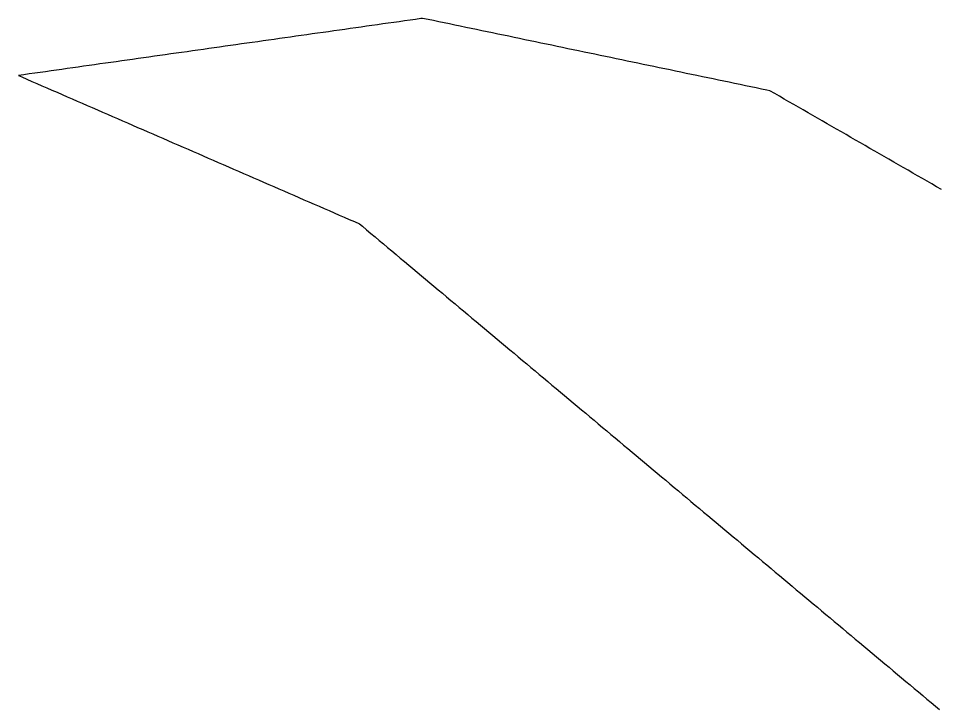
# Model space of a CAD drawing. Header units: millimetres. Extents: x 230 to 3347, y 514 to 5196.
# Drawn here: x 1355.7 to 1522.8, y 4855 to 4980.8 of the extents above; entities that cross this region are included whole.
import ezdxf

# ---------------------------------------------------------------- set-up
doc = ezdxf.new("R2010")
doc.units = ezdxf.units.MM
doc.layers.add('ALL_ISLANDS', color=7, linetype='Continuous')
doc.layers.add('OUTLINE_ISLAND_01', color=7, linetype='Continuous')

msp = doc.modelspace()

# ---------------------------------------------------------------- linework, layer by layer
at = {"layer": 'ALL_ISLANDS'}
msp.add_lwpolyline([(1523.6539, 4949.6714), (1522.7869, 4950.1698), (1521.92, 4950.6682), (1521.0531, 4951.1667), (1520.1862, 4951.6651), (1519.3192, 4952.1636), (1518.4523, 4952.662), (1517.5854, 4953.1604), (1516.7185, 4953.6589), (1515.8515, 4954.1573), (1514.9846, 4954.6557), (1514.1177, 4955.1542), (1513.2508, 4955.6526), (1512.3838, 4956.151), (1511.5169, 4956.6495), (1510.65, 4957.1479), (1509.7831, 4957.6463), (1508.9161, 4958.1448), (1508.0492, 4958.6432), (1507.1823, 4959.1417), (1506.3153, 4959.6401), (1505.4484, 4960.1385), (1504.5815, 4960.637), (1503.7146, 4961.1354), (1502.8476, 4961.6338), (1501.9807, 4962.1323), (1501.1138, 4962.6307), (1500.2469, 4963.1291), (1499.3799, 4963.6276), (1498.513, 4964.126), (1497.6461, 4964.6245), (1496.7792, 4965.1229), (1495.9122, 4965.6213), (1495.0453, 4966.1198), (1494.1784, 4966.6182), (1493.3114, 4967.1166), (1492.4445, 4967.6151), (1491.8959, 4967.7295), (1490.917, 4967.9336), (1489.938, 4968.1378), (1488.9591, 4968.342), (1487.9801, 4968.5461), (1487.0012, 4968.7503), (1486.0223, 4968.9544), (1485.0433, 4969.1586), (1484.0644, 4969.3627), (1483.0855, 4969.5669), (1482.1065, 4969.771), (1481.1276, 4969.9752), (1480.1486, 4970.1794), (1479.1697, 4970.3835), (1478.1908, 4970.5877), (1477.2118, 4970.7918), (1476.2329, 4970.996), (1475.2539, 4971.2001), (1474.275, 4971.4043), (1473.2961, 4971.6084), (1472.3171, 4971.8126), (1471.3382, 4972.0168), (1470.3593, 4972.2209), (1469.3803, 4972.4251), (1468.4014, 4972.6292), (1467.4224, 4972.8334), (1466.4435, 4973.0375), (1465.4646, 4973.2417), (1464.4856, 4973.4458), (1463.5067, 4973.65), (1462.5277, 4973.8542), (1461.5488, 4974.0583), (1460.5699, 4974.2625), (1459.5909, 4974.4666), (1458.612, 4974.6708), (1457.6331, 4974.8749), (1456.6541, 4975.0791), (1455.6752, 4975.2832), (1454.6962, 4975.4874), (1453.7173, 4975.6916), (1452.7384, 4975.8957), (1451.7594, 4976.0999), (1450.7805, 4976.304), (1449.8015, 4976.5082), (1448.8226, 4976.7123), (1447.8437, 4976.9165), (1446.8647, 4977.1206), (1445.8858, 4977.3248), (1444.9069, 4977.529), (1443.9279, 4977.7331), (1442.949, 4977.9373), (1441.97, 4978.1414), (1440.9911, 4978.3456), (1440.0122, 4978.5497), (1439.0332, 4978.7539), (1438.0543, 4978.958), (1437.0753, 4979.1622), (1436.0964, 4979.3664), (1435.1175, 4979.5705), (1434.1385, 4979.7747), (1433.1596, 4979.9788), (1432.1807, 4980.183), (1431.2017, 4980.3871), (1430.2228, 4980.5913), (1429.2438, 4980.7954), (1428.9338, 4980.7516), (1427.9436, 4980.6117), (1426.9534, 4980.4719), (1425.9633, 4980.332), (1424.9731, 4980.1921), (1423.9829, 4980.0522), (1422.9928, 4979.9123), (1422.0026, 4979.7724), (1421.0124, 4979.6325), (1420.0223, 4979.4926), (1419.0321, 4979.3527), (1418.0419, 4979.2128), (1417.0518, 4979.0729), (1416.0616, 4978.933), (1415.0714, 4978.7931), (1414.0813, 4978.6532), (1413.0911, 4978.5133), (1412.1009, 4978.3734), (1411.1108, 4978.2336), (1410.1206, 4978.0937), (1409.1304, 4977.9538), (1408.1403, 4977.8139), (1407.1501, 4977.674), (1406.1599, 4977.5341), (1405.1698, 4977.3942), (1404.1796, 4977.2543), (1403.1894, 4977.1144), (1402.1993, 4976.9745), (1401.2091, 4976.8346), (1400.2189, 4976.6947), (1399.2288, 4976.5548), (1398.2386, 4976.4149), (1397.2484, 4976.275), (1396.2583, 4976.1351), (1395.2681, 4975.9953), (1394.2779, 4975.8554), (1393.2878, 4975.7155), (1392.2976, 4975.5756), (1391.3074, 4975.4357), (1390.3173, 4975.2958), (1389.3271, 4975.1559), (1388.3369, 4975.016), (1387.3468, 4974.8761), (1386.3566, 4974.7362), (1385.3664, 4974.5963), (1384.3763, 4974.4564), (1383.3861, 4974.3165), (1382.3959, 4974.1766), (1381.4058, 4974.0367), (1380.4156, 4973.8968), (1379.4254, 4973.757), (1378.4353, 4973.6171), (1377.4451, 4973.4772), (1376.4549, 4973.3373), (1375.4648, 4973.1974), (1374.4746, 4973.0575), (1373.4844, 4972.9176), (1372.4943, 4972.7777), (1371.5041, 4972.6378), (1370.5139, 4972.4979), (1369.5238, 4972.358), (1368.5336, 4972.2181), (1367.5434, 4972.0782), (1366.5533, 4971.9383), (1365.5631, 4971.7984), (1364.5729, 4971.6585), (1363.5828, 4971.5187), (1362.5926, 4971.3788), (1361.6024, 4971.2389), (1360.6123, 4971.099), (1359.6221, 4970.9591), (1358.6319, 4970.8192), (1357.6418, 4970.6793), (1356.6516, 4970.5394), (1355.6614, 4970.3995), (1356.2783, 4970.1314), (1357.1954, 4969.7328), (1358.1125, 4969.3342), (1359.0296, 4968.9356), (1359.9468, 4968.537), (1360.8639, 4968.1384), (1361.781, 4967.7398), (1362.6981, 4967.3412), (1363.6153, 4966.9426), (1364.5324, 4966.544), (1365.4495, 4966.1454), (1366.3666, 4965.7468), (1367.2838, 4965.3482), (1368.2009, 4964.9496), (1369.118, 4964.551), (1370.0351, 4964.1524), (1370.9523, 4963.7538), (1371.8694, 4963.3552), (1372.7865, 4962.9566), (1373.7036, 4962.558), (1374.6208, 4962.1594), (1375.5379, 4961.7608), (1376.455, 4961.3622), (1377.3721, 4960.9636), (1378.2893, 4960.565), (1379.2064, 4960.1664), (1380.1235, 4959.7678), (1381.0406, 4959.3692), (1381.9577, 4958.9706), (1382.8749, 4958.572), (1383.792, 4958.1734), (1384.7091, 4957.7748), (1385.6262, 4957.3762), (1386.5434, 4956.9776), (1387.4605, 4956.579), (1388.3776, 4956.1804), (1389.2947, 4955.7818), (1390.2119, 4955.3832), (1391.129, 4954.9846), (1392.0461, 4954.586), (1392.9632, 4954.1874), (1393.8804, 4953.7888), (1394.7975, 4953.3902), (1395.7146, 4952.9916), (1396.6317, 4952.593), (1397.5489, 4952.1944), (1398.466, 4951.7958), (1399.3831, 4951.3972), (1400.3002, 4950.9986), (1401.2174, 4950.6), (1402.1345, 4950.2014), (1403.0516, 4949.8028), (1403.9687, 4949.4042), (1404.8859, 4949.0056), (1405.803, 4948.607), (1406.7201, 4948.2084), (1407.6372, 4947.8098), (1408.5544, 4947.4112), (1409.4715, 4947.0126), (1410.3886, 4946.614), (1411.3057, 4946.2154), (1412.2229, 4945.8168), (1413.14, 4945.4182), (1414.0571, 4945.0196), (1414.9742, 4944.621), (1415.8914, 4944.2224), (1416.8085, 4943.8238), (1417.7256, 4943.4252), (1418.2719, 4942.9679), (1419.0387, 4942.326), (1419.8055, 4941.6841), (1420.5723, 4941.0422), (1421.3391, 4940.4003), (1422.1059, 4939.7585), (1422.8727, 4939.1166), (1423.6395, 4938.4747), (1424.4063, 4937.8328), (1425.1731, 4937.1909), (1425.9399, 4936.5491), (1426.7067, 4935.9072), (1427.4735, 4935.2653), (1428.2403, 4934.6234), (1429.0071, 4933.9815), (1429.7739, 4933.3396), (1430.5407, 4932.6978), (1431.3075, 4932.0559), (1432.0743, 4931.414), (1432.8412, 4930.7721), (1433.608, 4930.1302), (1434.3748, 4929.4883), (1435.1416, 4928.8465), (1435.9084, 4928.2046), (1436.6752, 4927.5627), (1437.442, 4926.9208), (1438.2088, 4926.2789), (1438.9756, 4925.637), (1439.7424, 4924.9952), (1440.5092, 4924.3533), (1441.276, 4923.7114), (1442.0428, 4923.0695), (1442.8096, 4922.4276), (1443.5764, 4921.7857), (1444.3432, 4921.1439), (1445.11, 4920.502), (1445.8768, 4919.8601), (1446.6436, 4919.2182), (1447.4104, 4918.5763), (1448.1772, 4917.9345), (1448.944, 4917.2926), (1449.7108, 4916.6507), (1450.4776, 4916.0088), (1451.2444, 4915.3669), (1452.0112, 4914.725), (1452.778, 4914.0832), (1453.5448, 4913.4413), (1454.3116, 4912.7994), (1455.0784, 4912.1575), (1455.8452, 4911.5156), (1456.612, 4910.8737), (1457.3788, 4910.2319), (1458.1456, 4909.59), (1458.9124, 4908.9481), (1459.6792, 4908.3062), (1460.446, 4907.6643), (1461.2129, 4907.0224), (1461.9797, 4906.3806), (1462.7465, 4905.7387), (1463.5133, 4905.0968), (1464.2801, 4904.4549), (1465.0469, 4903.813), (1465.8137, 4903.1711), (1466.5805, 4902.5293), (1467.3473, 4901.8874), (1468.1141, 4901.2455), (1468.8809, 4900.6036), (1469.6477, 4899.9617), (1470.4145, 4899.3198), (1471.1813, 4898.678), (1471.9481, 4898.0361), (1472.7149, 4897.3942), (1473.4817, 4896.7523), (1474.2485, 4896.1104), (1475.0153, 4895.4686), (1475.7821, 4894.8267), (1476.5489, 4894.1848), (1477.3157, 4893.5429), (1478.0825, 4892.901), (1478.8493, 4892.2591), (1479.6161, 4891.6173), (1480.3829, 4890.9754), (1481.1497, 4890.3335), (1481.9165, 4889.6916), (1482.6833, 4889.0497), (1483.4501, 4888.4078), (1484.2169, 4887.766), (1484.9837, 4887.1241), (1485.7505, 4886.4822), (1486.5173, 4885.8403), (1487.2841, 4885.1984), (1488.0509, 4884.5565), (1488.8178, 4883.9147), (1489.5846, 4883.2728), (1490.3514, 4882.6309), (1491.1182, 4881.989), (1491.885, 4881.3471), (1492.6518, 4880.7052), (1493.4186, 4880.0634), (1494.1854, 4879.4215), (1494.9522, 4878.7796), (1495.719, 4878.1377), (1496.4858, 4877.4958), (1497.2526, 4876.8539), (1498.0194, 4876.2121), (1498.7862, 4875.5702), (1499.553, 4874.9283), (1500.3198, 4874.2864), (1501.0866, 4873.6445), (1501.8534, 4873.0027), (1502.6202, 4872.3608), (1503.387, 4871.7189), (1504.1538, 4871.077), (1504.9206, 4870.4351), (1505.6874, 4869.7932), (1506.4542, 4869.1514), (1507.221, 4868.5095), (1507.9878, 4867.8676), (1508.7546, 4867.2257), (1509.5214, 4866.5838), (1510.2882, 4865.9419), (1511.055, 4865.3001), (1511.8218, 4864.6582), (1512.5886, 4864.0163), (1513.3554, 4863.3744), (1514.1222, 4862.7325), (1514.889, 4862.0906), (1515.6558, 4861.4488), (1516.4226, 4860.8069), (1517.1895, 4860.165), (1517.9563, 4859.5231), (1518.7231, 4858.8812), (1519.4899, 4858.2393), (1520.2567, 4857.5975), (1521.0235, 4856.9556), (1521.7903, 4856.3137), (1522.5571, 4855.6718), (1523.3239, 4855.0299)], dxfattribs=at)
at = {"layer": 'OUTLINE_ISLAND_01'}
msp.add_lwpolyline([(1523.6539, 4949.6714), (1522.7869, 4950.1698), (1521.92, 4950.6682), (1521.0531, 4951.1667), (1520.1862, 4951.6651), (1519.3192, 4952.1636), (1518.4523, 4952.662), (1517.5854, 4953.1604), (1516.7185, 4953.6589), (1515.8515, 4954.1573), (1514.9846, 4954.6557), (1514.1177, 4955.1542), (1513.2508, 4955.6526), (1512.3838, 4956.151), (1511.5169, 4956.6495), (1510.65, 4957.1479), (1509.7831, 4957.6463), (1508.9161, 4958.1448), (1508.0492, 4958.6432), (1507.1823, 4959.1417), (1506.3153, 4959.6401), (1505.4484, 4960.1385), (1504.5815, 4960.637), (1503.7146, 4961.1354), (1502.8476, 4961.6338), (1501.9807, 4962.1323), (1501.1138, 4962.6307), (1500.2469, 4963.1291), (1499.3799, 4963.6276), (1498.513, 4964.126), (1497.6461, 4964.6245), (1496.7792, 4965.1229), (1495.9122, 4965.6213), (1495.0453, 4966.1198), (1494.1784, 4966.6182), (1493.3114, 4967.1166), (1492.4445, 4967.6151), (1491.8959, 4967.7295), (1490.917, 4967.9336), (1489.938, 4968.1378), (1488.9591, 4968.342), (1487.9801, 4968.5461), (1487.0012, 4968.7503), (1486.0223, 4968.9544), (1485.0433, 4969.1586), (1484.0644, 4969.3627), (1483.0855, 4969.5669), (1482.1065, 4969.771), (1481.1276, 4969.9752), (1480.1486, 4970.1794), (1479.1697, 4970.3835), (1478.1908, 4970.5877), (1477.2118, 4970.7918), (1476.2329, 4970.996), (1475.2539, 4971.2001), (1474.275, 4971.4043), (1473.2961, 4971.6084), (1472.3171, 4971.8126), (1471.3382, 4972.0168), (1470.3593, 4972.2209), (1469.3803, 4972.4251), (1468.4014, 4972.6292), (1467.4224, 4972.8334), (1466.4435, 4973.0375), (1465.4646, 4973.2417), (1464.4856, 4973.4458), (1463.5067, 4973.65), (1462.5277, 4973.8542), (1461.5488, 4974.0583), (1460.5699, 4974.2625), (1459.5909, 4974.4666), (1458.612, 4974.6708), (1457.6331, 4974.8749), (1456.6541, 4975.0791), (1455.6752, 4975.2832), (1454.6962, 4975.4874), (1453.7173, 4975.6916), (1452.7384, 4975.8957), (1451.7594, 4976.0999), (1450.7805, 4976.304), (1449.8015, 4976.5082), (1448.8226, 4976.7123), (1447.8437, 4976.9165), (1446.8647, 4977.1206), (1445.8858, 4977.3248), (1444.9069, 4977.529), (1443.9279, 4977.7331), (1442.949, 4977.9373), (1441.97, 4978.1414), (1440.9911, 4978.3456), (1440.0122, 4978.5497), (1439.0332, 4978.7539), (1438.0543, 4978.958), (1437.0753, 4979.1622), (1436.0964, 4979.3664), (1435.1175, 4979.5705), (1434.1385, 4979.7747), (1433.1596, 4979.9788), (1432.1807, 4980.183), (1431.2017, 4980.3871), (1430.2228, 4980.5913), (1429.2438, 4980.7954), (1428.9338, 4980.7516), (1427.9436, 4980.6117), (1426.9534, 4980.4719), (1425.9633, 4980.332), (1424.9731, 4980.1921), (1423.9829, 4980.0522), (1422.9928, 4979.9123), (1422.0026, 4979.7724), (1421.0124, 4979.6325), (1420.0223, 4979.4926), (1419.0321, 4979.3527), (1418.0419, 4979.2128), (1417.0518, 4979.0729), (1416.0616, 4978.933), (1415.0714, 4978.7931), (1414.0813, 4978.6532), (1413.0911, 4978.5133), (1412.1009, 4978.3734), (1411.1108, 4978.2336), (1410.1206, 4978.0937), (1409.1304, 4977.9538), (1408.1403, 4977.8139), (1407.1501, 4977.674), (1406.1599, 4977.5341), (1405.1698, 4977.3942), (1404.1796, 4977.2543), (1403.1894, 4977.1144), (1402.1993, 4976.9745), (1401.2091, 4976.8346), (1400.2189, 4976.6947), (1399.2288, 4976.5548), (1398.2386, 4976.4149), (1397.2484, 4976.275), (1396.2583, 4976.1351), (1395.2681, 4975.9953), (1394.2779, 4975.8554), (1393.2878, 4975.7155), (1392.2976, 4975.5756), (1391.3074, 4975.4357), (1390.3173, 4975.2958), (1389.3271, 4975.1559), (1388.3369, 4975.016), (1387.3468, 4974.8761), (1386.3566, 4974.7362), (1385.3664, 4974.5963), (1384.3763, 4974.4564), (1383.3861, 4974.3165), (1382.3959, 4974.1766), (1381.4058, 4974.0367), (1380.4156, 4973.8968), (1379.4254, 4973.757), (1378.4353, 4973.6171), (1377.4451, 4973.4772), (1376.4549, 4973.3373), (1375.4648, 4973.1974), (1374.4746, 4973.0575), (1373.4844, 4972.9176), (1372.4943, 4972.7777), (1371.5041, 4972.6378), (1370.5139, 4972.4979), (1369.5238, 4972.358), (1368.5336, 4972.2181), (1367.5434, 4972.0782), (1366.5533, 4971.9383), (1365.5631, 4971.7984), (1364.5729, 4971.6585), (1363.5828, 4971.5187), (1362.5926, 4971.3788), (1361.6024, 4971.2389), (1360.6123, 4971.099), (1359.6221, 4970.9591), (1358.6319, 4970.8192), (1357.6418, 4970.6793), (1356.6516, 4970.5394), (1355.6614, 4970.3995), (1356.2783, 4970.1314), (1357.1954, 4969.7328), (1358.1125, 4969.3342), (1359.0296, 4968.9356), (1359.9468, 4968.537), (1360.8639, 4968.1384), (1361.781, 4967.7398), (1362.6981, 4967.3412), (1363.6153, 4966.9426), (1364.5324, 4966.544), (1365.4495, 4966.1454), (1366.3666, 4965.7468), (1367.2838, 4965.3482), (1368.2009, 4964.9496), (1369.118, 4964.551), (1370.0351, 4964.1524), (1370.9523, 4963.7538), (1371.8694, 4963.3552), (1372.7865, 4962.9566), (1373.7036, 4962.558), (1374.6208, 4962.1594), (1375.5379, 4961.7608), (1376.455, 4961.3622), (1377.3721, 4960.9636), (1378.2893, 4960.565), (1379.2064, 4960.1664), (1380.1235, 4959.7678), (1381.0406, 4959.3692), (1381.9577, 4958.9706), (1382.8749, 4958.572), (1383.792, 4958.1734), (1384.7091, 4957.7748), (1385.6262, 4957.3762), (1386.5434, 4956.9776), (1387.4605, 4956.579), (1388.3776, 4956.1804), (1389.2947, 4955.7818), (1390.2119, 4955.3832), (1391.129, 4954.9846), (1392.0461, 4954.586), (1392.9632, 4954.1874), (1393.8804, 4953.7888), (1394.7975, 4953.3902), (1395.7146, 4952.9916), (1396.6317, 4952.593), (1397.5489, 4952.1944), (1398.466, 4951.7958), (1399.3831, 4951.3972), (1400.3002, 4950.9986), (1401.2174, 4950.6), (1402.1345, 4950.2014), (1403.0516, 4949.8028), (1403.9687, 4949.4042), (1404.8859, 4949.0056), (1405.803, 4948.607), (1406.7201, 4948.2084), (1407.6372, 4947.8098), (1408.5544, 4947.4112), (1409.4715, 4947.0126), (1410.3886, 4946.614), (1411.3057, 4946.2154), (1412.2229, 4945.8168), (1413.14, 4945.4182), (1414.0571, 4945.0196), (1414.9742, 4944.621), (1415.8914, 4944.2224), (1416.8085, 4943.8238), (1417.7256, 4943.4252), (1418.2719, 4942.9679), (1419.0387, 4942.326), (1419.8055, 4941.6841), (1420.5723, 4941.0422), (1421.3391, 4940.4003), (1422.1059, 4939.7585), (1422.8727, 4939.1166), (1423.6395, 4938.4747), (1424.4063, 4937.8328), (1425.1731, 4937.1909), (1425.9399, 4936.5491), (1426.7067, 4935.9072), (1427.4735, 4935.2653), (1428.2403, 4934.6234), (1429.0071, 4933.9815), (1429.7739, 4933.3396), (1430.5407, 4932.6978), (1431.3075, 4932.0559), (1432.0743, 4931.414), (1432.8412, 4930.7721), (1433.608, 4930.1302), (1434.3748, 4929.4883), (1435.1416, 4928.8465), (1435.9084, 4928.2046), (1436.6752, 4927.5627), (1437.442, 4926.9208), (1438.2088, 4926.2789), (1438.9756, 4925.637), (1439.7424, 4924.9952), (1440.5092, 4924.3533), (1441.276, 4923.7114), (1442.0428, 4923.0695), (1442.8096, 4922.4276), (1443.5764, 4921.7857), (1444.3432, 4921.1439), (1445.11, 4920.502), (1445.8768, 4919.8601), (1446.6436, 4919.2182), (1447.4104, 4918.5763), (1448.1772, 4917.9345), (1448.944, 4917.2926), (1449.7108, 4916.6507), (1450.4776, 4916.0088), (1451.2444, 4915.3669), (1452.0112, 4914.725), (1452.778, 4914.0832), (1453.5448, 4913.4413), (1454.3116, 4912.7994), (1455.0784, 4912.1575), (1455.8452, 4911.5156), (1456.612, 4910.8737), (1457.3788, 4910.2319), (1458.1456, 4909.59), (1458.9124, 4908.9481), (1459.6792, 4908.3062), (1460.446, 4907.6643), (1461.2129, 4907.0224), (1461.9797, 4906.3806), (1462.7465, 4905.7387), (1463.5133, 4905.0968), (1464.2801, 4904.4549), (1465.0469, 4903.813), (1465.8137, 4903.1711), (1466.5805, 4902.5293), (1467.3473, 4901.8874), (1468.1141, 4901.2455), (1468.8809, 4900.6036), (1469.6477, 4899.9617), (1470.4145, 4899.3198), (1471.1813, 4898.678), (1471.9481, 4898.0361), (1472.7149, 4897.3942), (1473.4817, 4896.7523), (1474.2485, 4896.1104), (1475.0153, 4895.4686), (1475.7821, 4894.8267), (1476.5489, 4894.1848), (1477.3157, 4893.5429), (1478.0825, 4892.901), (1478.8493, 4892.2591), (1479.6161, 4891.6173), (1480.3829, 4890.9754), (1481.1497, 4890.3335), (1481.9165, 4889.6916), (1482.6833, 4889.0497), (1483.4501, 4888.4078), (1484.2169, 4887.766), (1484.9837, 4887.1241), (1485.7505, 4886.4822), (1486.5173, 4885.8403), (1487.2841, 4885.1984), (1488.0509, 4884.5565), (1488.8178, 4883.9147), (1489.5846, 4883.2728), (1490.3514, 4882.6309), (1491.1182, 4881.989), (1491.885, 4881.3471), (1492.6518, 4880.7052), (1493.4186, 4880.0634), (1494.1854, 4879.4215), (1494.9522, 4878.7796), (1495.719, 4878.1377), (1496.4858, 4877.4958), (1497.2526, 4876.8539), (1498.0194, 4876.2121), (1498.7862, 4875.5702), (1499.553, 4874.9283), (1500.3198, 4874.2864), (1501.0866, 4873.6445), (1501.8534, 4873.0027), (1502.6202, 4872.3608), (1503.387, 4871.7189), (1504.1538, 4871.077), (1504.9206, 4870.4351), (1505.6874, 4869.7932), (1506.4542, 4869.1514), (1507.221, 4868.5095), (1507.9878, 4867.8676), (1508.7546, 4867.2257), (1509.5214, 4866.5838), (1510.2882, 4865.9419), (1511.055, 4865.3001), (1511.8218, 4864.6582), (1512.5886, 4864.0163), (1513.3554, 4863.3744), (1514.1222, 4862.7325), (1514.889, 4862.0906), (1515.6558, 4861.4488), (1516.4226, 4860.8069), (1517.1895, 4860.165), (1517.9563, 4859.5231), (1518.7231, 4858.8812), (1519.4899, 4858.2393), (1520.2567, 4857.5975), (1521.0235, 4856.9556), (1521.7903, 4856.3137), (1522.5571, 4855.6718), (1523.3239, 4855.0299)], dxfattribs=at)

doc.saveas('drawing.dxf')
